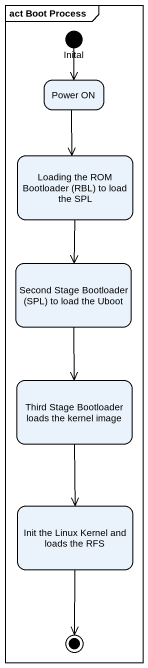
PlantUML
@startuml
mainframe act Boot Process
hide empty description
state Inital <<start>>
state "Power ON" as Power_ON
state "Loading the ROM Bootloader (RBL) to load the SPL" as Loading_the_ROM_Bootloader
state "Second Stage Bootloader (SPL) to load the Uboot" as Second_Stage_Bootloader_SPL
state "Third Stage Bootloader loads the kernel image" as Third_Stage_Bootloader
state "Init the Linux Kernel and loads the RFS" as Init_the_Linux_Kernel_and
Inital --> Power_ON
Power_ON --> Loading_the_ROM_Bootloader
Loading_the_ROM_Bootloader --> Second_Stage_Bootloader_SPL
Second_Stage_Bootloader_SPL --> Third_Stage_Bootloader
Third_Stage_Bootloader --> Init_the_Linux_Kernel_and
Init_the_Linux_Kernel_and --> [*]
@enduml
